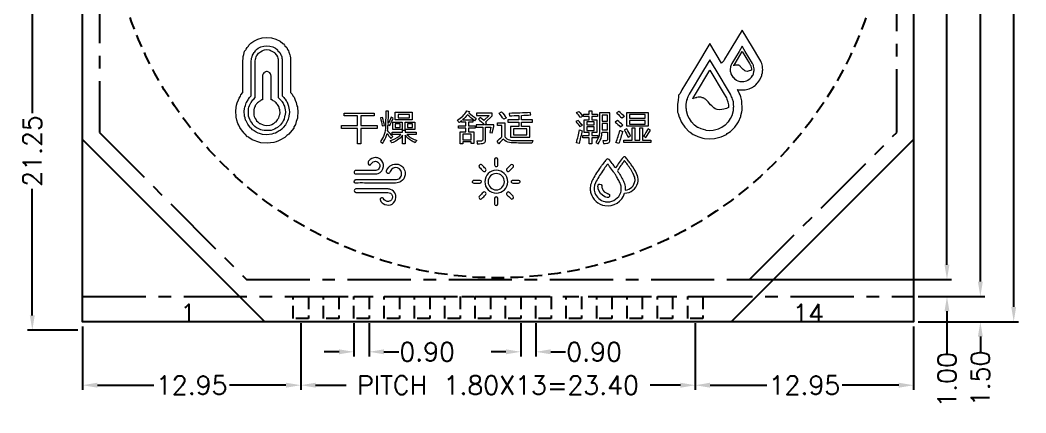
# Model space of a CAD drawing. Header units: millimetres. Extents: x -2138 to 1406, y 307 to 1926.
# Drawn here: x 990 to 1049.7, y 342.1 to 365.4 of the extents above; entities that cross this region are included whole.
import ezdxf
from ezdxf.enums import TextEntityAlignment as Align

# ---------------------------------------------------------------- set-up
doc = ezdxf.new("R2010")
doc.units = ezdxf.units.MM
doc.header["$LTSCALE"] = 3
doc.linetypes.add('CENTER', pattern=[2, 1.25, -0.25, 0.25, -0.25])
doc.linetypes.add('HIDDEN', pattern=[0.375, 0.25, -0.125])
for name, color, linetype in [('dim', 3, 'Continuous'), ('HID', 3, 'HIDDEN'), ('SY1', 116, 'Continuous')]:
    doc.layers.add(name, color=color, linetype=linetype)
doc.styles.add('romans', font='romans.shx')
doc.styles.get("Standard").update_dxf_attribs({"font": 'txt.shx'})
doc.dimstyles.new('LCDDIM', dxfattribs={"dimtxt": 1.1, "dimasz": 0.88, "dimexe": 0.275, "dimexo": 0.275, "dimgap": 0.22, "dimtad": 0, "dimzin": 0, "dimdsep": 46, "dimtxsty": 'Standard', "dimcen": 2.5, "dimadec": 0, "dimazin": 0, "dimtfac": 1, "dimtofl": 0, "dimtmove": 0, "dimatfit": 0, "dimfxl": 0, "dimarcsym": 0})

# ---------------------------------------------------------------- blocks, each defined once
blk = doc.blocks.new('*D66')
at = {"layer": 'Defpoints', "color": 0}
for p in [(993.694, 347.537), (1006.644, 347.737), (993.694, 343.777)]:
    blk.add_point(p, dxfattribs=at)
at = {"layer": 'dim', "color": 0, "lineweight": -2}
for p, q in [((993.694, 347.262), (993.694, 343.502)), ((1006.644, 347.462), (1006.644, 343.502)), ((994.574, 343.777), (997.932, 343.777)), ((1005.764, 343.777), (1002.405, 343.777))]:
    blk.add_line(p, q, dxfattribs=at)
at = {"layer": 'dim', "color": 0}
for points in [[(994.574, 343.924), (994.574, 343.63), (993.694, 343.777)], [(1005.764, 343.924), (1005.764, 343.63), (1006.644, 343.777)]]:
    blk.add_solid(points, dxfattribs=at)
at = {"layer": 'dim', "color": 0, "insert": (1000.169, 343.777), "char_height": 1.1, "attachment_point": 5}
blk.add_mtext('12.95', dxfattribs=at)
blk = doc.blocks.new('*D68')
at = {"layer": 'Defpoints', "color": 0}
for p in [(993.694, 368.287), (990.714, 347.037), (993.694, 347.037)]:
    blk.add_point(p, dxfattribs=at)
at = {"layer": 'dim', "color": 0, "lineweight": -2}
for p, q in [((993.419, 368.287), (990.439, 368.287)), ((990.714, 367.407), (990.714, 359.899)), ((990.714, 347.917), (990.714, 355.425)), ((993.419, 347.037), (990.439, 347.037))]:
    blk.add_line(p, q, dxfattribs=at)
at = {"layer": 'dim', "color": 0}
for points in [[(990.567, 367.407), (990.86, 367.407), (990.714, 368.287)], [(990.567, 347.917), (990.86, 347.917), (990.714, 347.037)]]:
    blk.add_solid(points, dxfattribs=at)
at = {"layer": 'dim', "color": 0, "insert": (990.714, 357.662), "char_height": 1.1, "attachment_point": 5, "rotation": 90}
blk.add_mtext('21.25', dxfattribs=at)
blk = doc.blocks.new('*D71')
at = {"layer": 'Defpoints', "color": 0}
for p in [(1041.494, 350.037), (1042.994, 349.037), (1044.974, 349.037)]:
    blk.add_point(p, dxfattribs=at)
at = {"layer": 'dim', "color": 0, "lineweight": -2}
for p, q in [((1044.974, 350.917), (1044.974, 351.797)), ((1041.769, 350.037), (1045.249, 350.037)), ((1043.269, 349.037), (1045.249, 349.037)), ((1044.974, 348.157), (1044.974, 345.596))]:
    blk.add_line(p, q, dxfattribs=at)
at = {"layer": 'dim', "color": 0}
for points in [[(1044.827, 350.917), (1045.12, 350.917), (1044.974, 350.037)], [(1044.827, 348.157), (1045.12, 348.157), (1044.974, 349.037)]]:
    blk.add_solid(points, dxfattribs=at)
at = {"layer": 'dim', "color": 0, "insert": (1044.974, 344.092), "char_height": 1.1, "attachment_point": 5, "rotation": 90}
blk.add_mtext('1.00', dxfattribs=at)
blk = doc.blocks.new('*D72')
at = {"layer": 'Defpoints', "color": 0}
for p in [(1031.059, 396.537), (1044.974, 396.537), (1031.721, 350.037)]:
    blk.add_point(p, dxfattribs=at)
at = {"layer": 'dim', "color": 0, "lineweight": -2}
for p, q in [((1031.334, 396.537), (1045.249, 396.537)), ((1044.974, 395.657), (1044.974, 379.649)), ((1044.974, 350.917), (1044.974, 366.925)), ((1031.996, 350.037), (1045.249, 350.037))]:
    blk.add_line(p, q, dxfattribs=at)
at = {"layer": 'dim', "color": 0}
for points in [[(1044.827, 395.657), (1045.12, 395.657), (1044.974, 396.537)], [(1044.827, 350.917), (1045.12, 350.917), (1044.974, 350.037)]]:
    blk.add_solid(points, dxfattribs=at)
at = {"layer": 'dim', "color": 0, "insert": (1044.974, 373.287), "char_height": 1.1, "attachment_point": 5, "rotation": 90}
blk.add_mtext('MIN V.A 46.50', dxfattribs=at)
blk = doc.blocks.new('*D73')
at = {"layer": 'Defpoints', "color": 0}
for p in [(1042.994, 397.537), (1046.954, 397.537), (1042.994, 349.037)]:
    blk.add_point(p, dxfattribs=at)
at = {"layer": 'dim', "color": 0, "lineweight": -2}
for p, q in [((1043.269, 397.537), (1047.229, 397.537)), ((1046.954, 396.657), (1046.954, 377.815)), ((1046.954, 349.917), (1046.954, 368.759)), ((1043.269, 349.037), (1047.229, 349.037))]:
    blk.add_line(p, q, dxfattribs=at)
at = {"layer": 'dim', "color": 0}
for points in [[(1046.807, 396.657), (1047.1, 396.657), (1046.954, 397.537)], [(1046.807, 349.917), (1047.1, 349.917), (1046.954, 349.037)]]:
    blk.add_solid(points, dxfattribs=at)
at = {"layer": 'dim', "color": 0, "insert": (1046.954, 373.287), "char_height": 1.1, "attachment_point": 5, "rotation": 90}
blk.add_mtext('48.50±0.20', dxfattribs=at)
blk = doc.blocks.new('*D74')
at = {"layer": 'Defpoints', "color": 0}
for p in [(1042.994, 397.537), (1048.934, 397.537), (1042.994, 347.537)]:
    blk.add_point(p, dxfattribs=at)
at = {"layer": 'dim', "color": 0, "lineweight": -2}
for p, q in [((1043.269, 397.537), (1049.209, 397.537)), ((1048.934, 396.657), (1048.934, 376.882)), ((1048.934, 348.417), (1048.934, 368.192)), ((1043.269, 347.537), (1049.209, 347.537))]:
    blk.add_line(p, q, dxfattribs=at)
at = {"layer": 'dim', "color": 0}
for points in [[(1048.787, 396.657), (1049.08, 396.657), (1048.934, 397.537)], [(1048.787, 348.417), (1049.08, 348.417), (1048.934, 347.537)]]:
    blk.add_solid(points, dxfattribs=at)
at = {"layer": 'dim', "color": 0, "insert": (1048.934, 372.537), "char_height": 1.1, "attachment_point": 5, "rotation": 90}
blk.add_mtext('50.00±0.20', dxfattribs=at)
blk = doc.blocks.new('*D75')
at = {"layer": 'Defpoints', "color": 0}
for p in [(1006.644, 347.737), (1030.044, 347.737), (1030.044, 343.777)]:
    blk.add_point(p, dxfattribs=at)
at = {"layer": 'dim', "color": 0, "lineweight": -2}
for p, q in [((1006.644, 347.462), (1006.644, 343.502)), ((1030.044, 347.462), (1030.044, 343.502)), ((1007.524, 343.777), (1009.324, 343.777)), ((1029.164, 343.777), (1027.364, 343.777))]:
    blk.add_line(p, q, dxfattribs=at)
at = {"layer": 'dim', "color": 0}
for points in [[(1007.524, 343.924), (1007.524, 343.63), (1006.644, 343.777)], [(1029.164, 343.924), (1029.164, 343.63), (1030.044, 343.777)]]:
    blk.add_solid(points, dxfattribs=at)
at = {"layer": 'dim', "color": 0, "insert": (1018.344, 343.777), "char_height": 1.1, "attachment_point": 5}
blk.add_mtext('PITCH 1.80X13=23.40', dxfattribs=at)
blk = doc.blocks.new('*D76')
at = {"layer": 'Defpoints', "color": 0}
for p in [(1009.794, 347.737), (1010.694, 347.737), (1010.694, 345.757)]:
    blk.add_point(p, dxfattribs=at)
at = {"layer": 'dim', "color": 0, "lineweight": -2}
for p, q in [((1009.794, 347.462), (1009.794, 345.482)), ((1010.694, 347.462), (1010.694, 345.482)), ((1008.914, 345.757), (1008.034, 345.757)), ((1011.574, 345.757), (1012.454, 345.757))]:
    blk.add_line(p, q, dxfattribs=at)
at = {"layer": 'dim', "color": 0}
for points in [[(1008.914, 345.904), (1008.914, 345.61), (1009.794, 345.757)], [(1011.574, 345.904), (1011.574, 345.61), (1010.694, 345.757)]]:
    blk.add_solid(points, dxfattribs=at)
at = {"layer": 'dim', "color": 0, "insert": (1014.14, 345.757), "char_height": 1.1, "attachment_point": 5}
blk.add_mtext('0.90', dxfattribs=at)
blk = doc.blocks.new('*D79')
at = {"layer": 'Defpoints', "color": 0}
for p in [(1019.694, 347.737), (1020.594, 347.737), (1020.594, 345.757)]:
    blk.add_point(p, dxfattribs=at)
at = {"layer": 'dim', "color": 0, "lineweight": -2}
for p, q in [((1019.694, 347.462), (1019.694, 345.482)), ((1020.594, 347.462), (1020.594, 345.482)), ((1018.814, 345.757), (1017.934, 345.757)), ((1021.474, 345.757), (1022.354, 345.757))]:
    blk.add_line(p, q, dxfattribs=at)
at = {"layer": 'dim', "color": 0}
for points in [[(1018.814, 345.904), (1018.814, 345.61), (1019.694, 345.757)], [(1021.474, 345.904), (1021.474, 345.61), (1020.594, 345.757)]]:
    blk.add_solid(points, dxfattribs=at)
at = {"layer": 'dim', "color": 0, "insert": (1024.04, 345.757), "char_height": 1.1, "attachment_point": 5}
blk.add_mtext('0.90', dxfattribs=at)
blk = doc.blocks.new('*D80')
at = {"layer": 'Defpoints', "color": 0}
for p in [(1030.044, 347.737), (1042.994, 347.537), (1042.994, 343.777)]:
    blk.add_point(p, dxfattribs=at)
at = {"layer": 'dim', "color": 0, "lineweight": -2}
for p, q in [((1030.044, 347.462), (1030.044, 343.502)), ((1042.994, 347.262), (1042.994, 343.502)), ((1030.924, 343.777), (1034.282, 343.777)), ((1042.114, 343.777), (1038.755, 343.777))]:
    blk.add_line(p, q, dxfattribs=at)
at = {"layer": 'dim', "color": 0}
for points in [[(1030.924, 343.924), (1030.924, 343.63), (1030.044, 343.777)], [(1042.114, 343.924), (1042.114, 343.63), (1042.994, 343.777)]]:
    blk.add_solid(points, dxfattribs=at)
at = {"layer": 'dim', "color": 0, "insert": (1036.519, 343.777), "char_height": 1.1, "attachment_point": 5}
blk.add_mtext('12.95', dxfattribs=at)
blk = doc.blocks.new('*D81')
at = {"layer": 'Defpoints', "color": 0}
for p in [(1046.954, 349.037), (1046.954, 347.537), (1046.954, 347.537)]:
    blk.add_point(p, dxfattribs=at)
at = {"layer": 'dim', "color": 0, "lineweight": -2}
for p, q in [((1046.954, 349.917), (1046.954, 350.797)), ((1046.954, 346.657), (1046.954, 345.777))]:
    blk.add_line(p, q, dxfattribs=at)
at = {"layer": 'dim', "color": 0}
for points in [[(1046.807, 349.917), (1047.1, 349.917), (1046.954, 349.037)], [(1046.807, 346.657), (1047.1, 346.657), (1046.954, 347.537)]]:
    blk.add_solid(points, dxfattribs=at)
at = {"layer": 'dim', "color": 0, "insert": (1046.954, 344.182), "char_height": 1.1, "attachment_point": 5, "rotation": 90}
blk.add_mtext('1.50', dxfattribs=at)

msp = doc.modelspace()

# ---------------------------------------------------------------- linework, layer by layer
msp.add_lwpolyline([(1042.994, 397.537), (1042.994, 347.537), (993.694, 347.537), (993.694, 397.537)], close=True)
at = {"linetype": 'CENTER'}
msp.add_lwpolyline([(1031.266, 396.537), (1005.421, 396.537), (994.694, 385.809), (994.694, 358.765), (1003.421, 350.037), (1033.266, 350.037), (1041.994, 358.765), (1041.994, 385.809)], close=True, dxfattribs=at)
at = {"lineweight": 0, "ltscale": 0.1}
for points in [[(1005.893, 359.556), (1005.861, 359.444), (1005.813, 359.364), (1005.733, 359.221), (1005.733, 359.205), (1005.605, 359.061), (1005.573, 359.013), (1005.509, 358.965), (1005.414, 358.885), (1005.398, 358.869), (1005.366, 358.853), (1005.238, 358.774), (1005.142, 358.726), (1005.03, 358.694), (1004.928, 358.66), (1004.631, 358.63), (1004.364, 358.649), (1004.2, 358.694), (1004.12, 358.726), (1003.993, 358.774), (1003.881, 358.853), (1003.849, 358.885), (1003.785, 358.917), (1003.689, 359.013), (1003.657, 359.045), (1003.593, 359.125), (1003.498, 359.253), (1003.482, 359.285), (1003.402, 359.444), (1003.37, 359.492), (1003.338, 359.62), (1003.306, 359.732), (1003.306, 359.795), (1003.29, 359.987), (1003.29, 360.003), (1003.306, 360.179), (1003.322, 360.258), (1003.354, 360.37), (1003.402, 360.514), (1003.418, 360.546), (1003.514, 360.69), (1003.53, 360.737), (1003.609, 360.833), (1003.705, 360.929), (1003.705, 362.985), (1003.721, 363.113), (1003.721, 363.161), (1003.753, 363.241), (1003.769, 363.337), (1003.785, 363.353), (1003.849, 363.464), (1003.865, 363.496), (1003.913, 363.544), (1003.961, 363.608), (1003.977, 363.64), (1003.993, 363.656), (1004.008, 363.672), (1004.12, 363.752), (1004.28, 363.832), (1004.44, 363.879), (1004.631, 363.895), (1004.807, 363.879), (1004.982, 363.832), (1005.142, 363.752), (1005.238, 363.672), (1005.254, 363.656), (1005.27, 363.64), (1005.286, 363.608), (1005.398, 363.496), (1005.414, 363.464), (1005.461, 363.369), (1005.477, 363.337), (1005.509, 363.241), (1005.525, 363.161), (1005.541, 363.113), (1005.541, 360.929), (1005.637, 360.833), (1005.685, 360.769), (1005.717, 360.737), (1005.765, 360.642), (1005.813, 360.594), (1005.845, 360.498), (1005.893, 360.386), (1005.908, 360.322), (1005.94, 360.179), (1005.956, 360.147), (1005.972, 359.955), (1005.94, 359.748), (1005.94, 359.7)], [(1005.653, 359.556), (1005.589, 359.444), (1005.557, 359.364), (1005.429, 359.221), (1005.429, 359.205), (1005.27, 359.061), (1005.174, 359.013), (1005.078, 358.965), (1004.887, 358.885), (1004.743, 358.869), (1004.472, 358.869), (1004.36, 358.901), (1004.264, 358.917), (1004.072, 359.013), (1004.024, 359.045), (1003.913, 359.125), (1003.785, 359.253), (1003.769, 359.285), (1003.657, 359.444), (1003.641, 359.492), (1003.577, 359.62), (1003.545, 359.732), (1003.53, 359.795), (1003.53, 360.003), (1003.545, 360.179), (1003.561, 360.258), (1003.609, 360.37), (1003.673, 360.514), (1003.689, 360.546), (1003.801, 360.69), (1003.849, 360.737), (1003.945, 360.833), (1003.945, 362.985), (1003.961, 363.113), (1003.977, 363.161), (1003.993, 363.241), (1004.04, 363.337), (1004.056, 363.353), (1004.136, 363.464), (1004.184, 363.496), (1004.248, 363.544), (1004.36, 363.608), (1004.424, 363.64), (1004.487, 363.656), (1004.631, 363.672), (1004.759, 363.656), (1004.823, 363.64), (1004.887, 363.608), (1004.998, 363.544), (1005.078, 363.496), (1005.11, 363.464), (1005.19, 363.369), (1005.206, 363.337), (1005.254, 363.241), (1005.286, 363.161), (1005.302, 363.113), (1005.302, 360.833), (1005.366, 360.769), (1005.398, 360.737), (1005.493, 360.642), (1005.525, 360.594), (1005.589, 360.498), (1005.637, 360.386), (1005.669, 360.322), (1005.701, 360.179), (1005.717, 360.147), (1005.733, 359.955), (1005.701, 359.748), (1005.685, 359.7)], [(1032.827, 363.872), (1032.642, 363.567), (1032.217, 362.856), (1032.176, 362.779), (1032.164, 362.743), (1032.158, 362.725), (1032.152, 362.719), (1032.152, 362.701), (1032.14, 362.671), (1032.134, 362.641), (1032.128, 362.623), (1032.116, 362.534), (1032.116, 362.45), (1032.122, 362.42), (1032.122, 362.378), (1032.128, 362.366), (1032.152, 362.259), (1032.158, 362.247), (1032.205, 362.145), (1032.211, 362.133), (1032.277, 362.038), (1032.283, 362.032), (1032.361, 361.948), (1032.373, 361.942), (1032.462, 361.876), (1032.474, 361.87), (1032.559, 361.831), (1032.695, 361.793), (1032.713, 361.787), (1032.821, 361.781), (1032.926, 361.786), (1033.081, 361.826), (1033.179, 361.87), (1033.185, 361.876), (1033.281, 361.942), (1033.287, 361.948), (1033.371, 362.032), (1033.377, 362.038), (1033.442, 362.133), (1033.448, 362.145), (1033.496, 362.247), (1033.496, 362.259), (1033.526, 362.366), (1033.526, 362.39), (1033.532, 362.408), (1033.532, 362.456), (1033.538, 362.492), (1033.532, 362.539), (1033.526, 362.617), (1033.526, 362.623), (1033.502, 362.701), (1033.49, 362.743), (1033.472, 362.779), (1033.436, 362.856), (1033.012, 363.567)], [(1033.365, 362.623), (1033.365, 362.617), (1033.377, 362.539), (1033.377, 362.456), (1033.323, 362.432), (1033.239, 362.408), (1033.121, 362.384), (1033.042, 362.402), (1032.988, 362.42), (1032.946, 362.45), (1032.887, 362.504), (1032.851, 362.534), (1032.773, 362.623), (1032.755, 362.641), (1032.731, 362.671), (1032.701, 362.701), (1032.672, 362.719), (1032.666, 362.725), (1032.63, 362.743), (1032.6, 362.749), (1032.588, 362.755), (1032.564, 362.761), (1032.48, 362.761), (1032.432, 362.755), (1032.421, 362.749), (1032.403, 362.743), (1032.337, 362.725), (1032.325, 362.719), (1032.325, 362.725), (1032.337, 362.743), (1032.349, 362.779), (1032.403, 362.856), (1032.827, 363.567), (1033.251, 362.856), (1033.299, 362.779), (1033.317, 362.743), (1033.335, 362.701)], [(1030.906, 363.07), (1030.536, 362.46), (1029.687, 361.038), (1029.604, 360.882), (1029.58, 360.811), (1029.568, 360.775), (1029.556, 360.763), (1029.556, 360.727), (1029.532, 360.667), (1029.52, 360.608), (1029.508, 360.572), (1029.484, 360.392), (1029.484, 360.225), (1029.496, 360.165), (1029.496, 360.082), (1029.508, 360.058), (1029.556, 359.843), (1029.568, 359.819), (1029.664, 359.616), (1029.675, 359.592), (1029.807, 359.401), (1029.819, 359.389), (1029.974, 359.221), (1029.998, 359.209), (1030.177, 359.078), (1030.201, 359.066), (1030.37, 358.987), (1030.644, 358.911), (1030.679, 358.899), (1030.894, 358.887), (1031.105, 358.897), (1031.414, 358.978), (1031.612, 359.066), (1031.624, 359.078), (1031.815, 359.209), (1031.827, 359.221), (1031.994, 359.389), (1032.006, 359.401), (1032.137, 359.592), (1032.149, 359.616), (1032.245, 359.819), (1032.245, 359.843), (1032.305, 360.058), (1032.305, 360.106), (1032.317, 360.141), (1032.317, 360.237), (1032.329, 360.309), (1032.317, 360.404), (1032.305, 360.56), (1032.305, 360.572), (1032.257, 360.727), (1032.233, 360.811), (1032.197, 360.882), (1032.125, 361.038), (1031.277, 362.46)], [(1004.998, 360.642), (1004.982, 360.658), (1004.935, 360.69), (1004.887, 360.706), (1004.887, 362.112), (1004.871, 362.16), (1004.855, 362.208), (1004.839, 362.24), (1004.807, 362.288), (1004.775, 362.32), (1004.743, 362.336), (1004.647, 362.368), (1004.599, 362.368), (1004.551, 362.352), (1004.519, 362.336), (1004.472, 362.32), (1004.44, 362.288), (1004.408, 362.24), (1004.392, 362.208), (1004.376, 362.16), (1004.376, 360.706), (1004.328, 360.69), (1004.28, 360.658), (1004.248, 360.642), (1004.168, 360.594), (1004.136, 360.562), (1004.072, 360.514), (1004.024, 360.466), (1003.993, 360.418), (1003.945, 360.354), (1003.929, 360.306), (1003.897, 360.258), (1003.897, 360.227), (1003.881, 360.211), (1003.849, 360.099), (1003.849, 359.827), (1003.865, 359.779), (1003.881, 359.716), (1003.913, 359.636), (1003.945, 359.588), (1003.993, 359.508), (1004.024, 359.46), (1004.088, 359.396), (1004.12, 359.364), (1004.2, 359.301), (1004.232, 359.285), (1004.411, 359.208), (1004.487, 359.189), (1004.631, 359.173), (1004.807, 359.198), (1004.887, 359.221), (1004.919, 359.237), (1005.014, 359.285), (1005.046, 359.301), (1005.126, 359.364), (1005.174, 359.396), (1005.222, 359.46), (1005.27, 359.508), (1005.302, 359.588), (1005.334, 359.636), (1005.366, 359.716), (1005.382, 359.779), (1005.398, 359.827), (1005.414, 359.923), (1005.414, 359.955), (1005.398, 360.067), (1005.398, 360.099), (1005.366, 360.211), (1005.366, 360.227), (1005.35, 360.258), (1005.334, 360.306), (1005.302, 360.354), (1005.27, 360.418), (1005.222, 360.466), (1005.19, 360.514), (1005.126, 360.562), (1005.094, 360.594)], [(1031.982, 360.572), (1031.982, 360.56), (1032.006, 360.404), (1032.006, 360.237), (1031.898, 360.189), (1031.731, 360.141), (1031.495, 360.094), (1031.337, 360.13), (1031.229, 360.165), (1031.145, 360.225), (1031.026, 360.333), (1030.954, 360.392), (1030.799, 360.572), (1030.763, 360.608), (1030.715, 360.667), (1030.655, 360.727), (1030.596, 360.763), (1030.584, 360.775), (1030.512, 360.811), (1030.452, 360.823), (1030.428, 360.835), (1030.381, 360.847), (1030.213, 360.847), (1030.118, 360.835), (1030.094, 360.823), (1030.058, 360.811), (1029.926, 360.775), (1029.903, 360.763), (1029.903, 360.775), (1029.926, 360.811), (1029.95, 360.882), (1030.058, 361.038), (1030.906, 362.46), (1031.755, 361.038), (1031.851, 360.882), (1031.886, 360.811), (1031.922, 360.727)], [(1024.252, 359.709), (1023.907, 359.709), (1023.907, 359.52), (1024.2, 359.52), (1024.2, 358.765), (1023.907, 358.765), (1023.907, 358.577), (1024.272, 358.577), (1024.272, 358.446), (1023.907, 358.446), (1023.907, 358.092), (1023.752, 358.092), (1023.752, 358.446), (1023.378, 358.446), (1023.378, 358.577), (1023.752, 358.577), (1023.752, 358.765), (1023.459, 358.765), (1023.459, 359.52), (1023.752, 359.52), (1023.752, 359.709), (1023.42, 359.709), (1023.42, 359.837), (1023.752, 359.837), (1023.752, 360.045), (1023.907, 360.045), (1023.907, 359.837), (1024.252, 359.837)], [(1024.516, 359.792), (1024.516, 359.431), (1024.832, 359.431), (1024.832, 359.792)], [(1027.244, 359.949), (1027.244, 359.13), (1025.974, 359.13), (1025.974, 359.949)], [(1026.144, 359.819), (1026.144, 359.601), (1027.074, 359.601), (1027.074, 359.819)], [(1024.055, 359.209), (1024.055, 359.398), (1023.604, 359.398), (1023.604, 359.209)], [(1024.516, 358.927), (1024.832, 358.927), (1024.832, 359.292), (1024.516, 359.292)], [(1027.074, 359.261), (1027.074, 359.477), (1026.144, 359.477), (1026.144, 359.261)], [(1016.751, 358.334), (1016.751, 358.66), (1016.245, 358.66), (1016.245, 358.334)], [(1020.06, 358.62), (1020.06, 358.977), (1019.253, 358.977), (1019.253, 358.62)], [(1024.055, 358.888), (1024.055, 359.091), (1023.604, 359.091), (1023.604, 358.888)], [(1026.299, 358.309), (1026.299, 359.037), (1026.463, 359.037), (1026.463, 358.309), (1026.749, 358.309), (1026.749, 359.037), (1026.912, 359.037), (1026.912, 358.309), (1027.399, 358.309), (1027.399, 358.168), (1025.806, 358.168), (1025.806, 358.309)]]:
    msp.add_lwpolyline(points, close=True, dxfattribs=at)
at = {"lineweight": 0}
for points in [[(1011.002, 359.738), (1010.205, 359.738), (1010.205, 359.165), (1011.164, 359.165), (1011.164, 359), (1010.205, 359), (1010.205, 358.087), (1010.01, 358.087), (1010.01, 359), (1009.054, 359), (1009.054, 359.165), (1010.01, 359.165), (1010.01, 359.738), (1009.215, 359.738), (1009.215, 359.901), (1011.002, 359.901)], [(1013.254, 359.96), (1013.254, 359.516), (1012.248, 359.516), (1012.248, 359.96)], [(1012.409, 359.835), (1012.409, 359.634), (1013.092, 359.634), (1013.092, 359.835)], [(1012.664, 358.942), (1012.104, 358.942), (1012.104, 359.379), (1012.664, 359.379)], [(1012.243, 359.056), (1012.528, 359.056), (1012.528, 359.265), (1012.243, 359.265)], [(1013.401, 358.942), (1012.834, 358.942), (1012.834, 359.379), (1013.401, 359.379)], [(1012.971, 359.056), (1013.262, 359.056), (1013.262, 359.265), (1012.971, 359.265)]]:
    msp.add_lwpolyline(points, close=True, dxfattribs=at)
for points in [[(1011.681, 360.03, -0.007421), (1011.672, 359.286, -0.015255), (1011.668, 359.116, -0.063825), (1011.586, 358.638, -0.102749), (1011.361, 358.222, -0.010782), (1011.484, 358.11, 0.019008), (1011.57, 358.241, 0.08501), (1011.757, 358.699, -0.006721), (1011.988, 358.4), (1012.106, 358.514, 0.019314), (1011.788, 358.869, 0.02119), (1011.82, 359.234), (1011.916, 359.178, 0.017233), (1012.131, 359.593), (1012.006, 359.669, -0.039293), (1011.822, 359.284), (1011.822, 359.288), (1011.823, 359.29), (1011.824, 359.291), (1011.824, 359.293), (1011.824, 359.294, 0.00851), (1011.84, 360.03)], [(1011.37, 359.622, -0.007368), (1011.472, 359.151), (1011.607, 359.176, 0.012814), (1011.493, 359.646)], [(1013.201, 358.269, -0.102445), (1012.832, 358.597), (1012.832, 358.09), (1012.675, 358.09), (1012.675, 358.593, -0.093477), (1012.352, 358.297, -0.048118), (1012.044, 358.141, 0.028636), (1011.95, 358.274, 0.019204), (1012.091, 358.325, 0.104402), (1012.577, 358.643), (1012.053, 358.643), (1012.053, 358.772), (1012.675, 358.772), (1012.675, 358.906), (1012.832, 358.906), (1012.832, 358.772), (1013.477, 358.772), (1013.477, 358.643), (1012.931, 358.643, 0.105094), (1013.368, 358.348, 0.024468), (1013.52, 358.293, 0.017864), (1013.43, 358.154, -0.035682)], [(1009.93, 356.511, 0.097851), (1009.863, 356.5, 0.295929), (1009.806, 356.422, 0.032666), (1009.805, 356.4, 0.047885), (1009.808, 356.373, 0.321616), (1009.874, 356.306, 0.05935), (1009.928, 356.301, -0.001466), (1010.493, 356.301), (1010.493, 356.304), (1010.636, 356.303), (1010.78, 356.303, 0.007466), (1011.067, 356.305, 0.078617), (1011.224, 356.333, 0.296172), (1011.544, 356.735, 0.054354), (1011.542, 356.853, 0.266365), (1011.257, 357.233, 0.048804), (1011.156, 357.266, 0.048115), (1011.08, 357.275, 0.235239), (1010.683, 357.085, 0.0588), (1010.642, 357.013, 0.055455), (1010.63, 356.975, 0.325986), (1010.688, 356.845, 0.340989), (1010.77, 356.847), (1010.777, 356.853), (1010.785, 356.859), (1010.792, 356.866, 0.019122), (1010.819, 356.896, -0.016593), (1010.868, 356.957, -0.075441), (1010.937, 357.015, -0.308238), (1011.22, 357.004, -0.40081), (1011.293, 356.641, -0.2406), (1011.086, 356.515, -0.03084), (1011.025, 356.511, 0.001049)], [(1011.109, 355.967, 0.001387), (1012.239, 355.968, 0.078685), (1012.395, 355.992, 0.213236), (1012.594, 356.167, 0.050229), (1012.62, 356.244, 0.393178), (1012.369, 356.664, 0.396851), (1011.946, 356.454, -0.07318), (1011.897, 356.361, -0.304381), (1011.822, 356.33, -0.054575), (1011.799, 356.338, -0.264324), (1011.734, 356.432, -0.134097), (1011.749, 356.543, -0.373433), (1012.411, 356.874, -0.313316), (1012.83, 356.406, -0.06383), (1012.831, 356.241, -0.225377), (1012.586, 355.859, -0.142749), (1012.265, 355.765, -0.001563), (1011.006, 355.765), (1010.797, 355.764), (1010.587, 355.764, -0.005521), (1010.42, 355.765, 0.028212), (1009.919, 355.754, -0.066752), (1009.889, 355.756, -0.351814), (1009.808, 355.843, -0.304061), (1009.861, 355.946, -0.063404), (1009.901, 355.964, -0.089662), (1009.939, 355.968, 0.004147), (1009.979, 355.967)], [(1011.774, 355.415, 0.002069), (1010.888, 355.416), (1010.497, 355.416, -0.004015), (1009.941, 355.416, 0.124534), (1009.869, 355.401, 0.284488), (1009.815, 355.313, 0.336426), (1009.879, 355.219, 0.085336), (1009.938, 355.206, 0.012155), (1009.999, 355.206), (1011.668, 355.206), (1011.72, 355.206), (1011.746, 355.205, -0.052076), (1011.875, 355.189, -0.340494), (1012.073, 354.936, -0.343718), (1011.878, 354.679, -0.04199), (1011.819, 354.669, -0.216967), (1011.64, 354.732, -0.057685), (1011.558, 354.827, 0.053781), (1011.529, 354.862, 0.316573), (1011.43, 354.884, 0.031223), (1011.412, 354.876, 0.054736), (1011.386, 354.859, 0.290617), (1011.354, 354.767, 0.04038), (1011.361, 354.74), (1011.366, 354.729, 0.148615), (1011.522, 354.546, 0.215407), (1011.971, 354.477, 0.065722), (1012.059, 354.516, 0.238564), (1012.288, 354.902, 0.050505), (1012.285, 354.982, 0.044595), (1012.259, 355.089, 0.242068), (1011.968, 355.384, 0.079402)]]:
    msp.add_lwpolyline(points, format="xyb", close=True, dxfattribs=at)
at = {"lineweight": 0, "ltscale": 0.1}
for points in [[(1017.049, 359.582), (1016.946, 359.458, 0.013916), (1016.525, 359.814, -0.052276), (1016.229, 359.506), (1016.839, 359.506), (1016.839, 359.375), (1016.586, 359.375), (1016.586, 359.147), (1016.982, 359.147), (1016.982, 359.014), (1016.586, 359.014), (1016.586, 358.79), (1016.908, 358.79), (1016.908, 358.098), (1016.751, 358.098), (1016.751, 358.203), (1016.245, 358.203), (1016.245, 358.096), (1016.091, 358.096), (1016.091, 358.79), (1016.424, 358.79), (1016.424, 359.014), (1016.003, 359.014), (1016.003, 359.147), (1016.424, 359.147), (1016.424, 359.375), (1016.178, 359.375), (1016.178, 359.462, -0.010521), (1016.034, 359.356, 0.05416), (1016.019, 359.346, 0.030157), (1015.943, 359.491, 0.121498), (1016.492, 360.036), (1016.657, 360.007, -0.016746), (1016.604, 359.926, -0.008091)], [(1017.114, 358.096), (1017.242, 358.096), (1017.24, 358.096), (1017.239, 358.096), (1017.238, 358.096), (1017.238, 358.096), (1017.237, 358.096), (1017.237, 358.096), (1017.343, 358.098, 0.095531), (1017.485, 358.121, 0.264723), (1017.597, 358.252, 0.064875), (1017.602, 358.33), (1017.602, 359.076), (1017.923, 359.076), (1017.851, 358.757), (1018.003, 358.738), (1018.087, 359.11), (1018.087, 359.219), (1017.555, 359.219), (1017.656, 359.308), (1017.598, 359.366), (1017.994, 359.746), (1017.994, 359.914), (1017.069, 359.914), (1017.069, 359.773), (1017.815, 359.773), (1017.491, 359.468), (1017.287, 359.653), (1017.175, 359.559, -0.01575), (1017.527, 359.219), (1017.042, 359.219), (1017.042, 359.076), (1017.439, 359.076), (1017.439, 358.369, -0.056198), (1017.437, 358.332, -0.311077), (1017.365, 358.254, -0.078276), (1017.291, 358.247), (1017.179, 358.247, 0.005161), (1017.085, 358.251, -0.003458)], [(1018.837, 359.624), (1018.68, 359.541, 0.010323), (1018.409, 359.91), (1018.555, 359.987, -0.012432)], [(1019.567, 359.769), (1019.567, 359.512), (1018.915, 359.512), (1018.915, 359.375), (1019.567, 359.375), (1019.567, 359.113), (1019.081, 359.113), (1019.081, 358.481), (1020.232, 358.481), (1020.232, 359.113), (1019.742, 359.113), (1019.742, 359.375), (1020.396, 359.375), (1020.396, 359.512), (1019.742, 359.512), (1019.742, 359.775, 0.005341), (1020.284, 359.8), (1020.255, 359.941, -0.0107), (1019, 359.895), (1019.029, 359.754, 0.002688)], [(1023.369, 359.723), (1023.228, 359.651, 0.016532), (1022.999, 359.943), (1023.134, 360.009, 0.050338), (1023.15, 359.993, -0.011975)], [(1024.366, 359.01, -0.017609), (1024.36, 358.766, -0.052248), (1024.323, 358.517, -0.025047), (1024.304, 358.457, -0.074673), (1024.137, 358.171), (1024.276, 358.087, 0.127336), (1024.486, 358.535, 0.045148), (1024.511, 358.788), (1024.832, 358.788), (1024.832, 358.374, -0.096621), (1024.827, 358.315, -0.303448), (1024.761, 358.261, -0.039979), (1024.734, 358.259), (1024.727, 358.259), (1024.72, 358.259, -0.020412), (1024.568, 358.264, -0.050288), (1024.596, 358.117, 0.015456), (1024.791, 358.12, 0.048291), (1024.848, 358.127, 0.313179), (1024.975, 358.252, 0.064523), (1024.982, 358.332), (1024.982, 359.935), (1024.366, 359.935)], [(1025.782, 359.769, 0.009646), (1025.515, 359.999), (1025.374, 359.916), (1025.412, 359.881, -0.013654), (1025.683, 359.62), (1025.835, 359.721, 0.007391)], [(1020.102, 358.133, -0.004346), (1019.229, 358.141, -0.050837), (1019.032, 358.157, -0.178784), (1018.66, 358.369, 0.022382), (1018.382, 358.087), (1018.29, 358.249, -0.012064), (1018.575, 358.502), (1018.575, 359.167), (1018.308, 359.167), (1018.308, 359.323), (1018.749, 359.323), (1018.749, 358.506, 0.172923), (1019.029, 358.316, 0.072391), (1019.271, 358.286, 0.006001), (1020.416, 358.288, 0.030808), (1020.355, 358.131, -0.002101)], [(1023.344, 359.189, 0.002258), (1023.17, 359.393, 0.00775), (1023.093, 359.481), (1022.961, 359.412, -0.020884), (1023.203, 359.112)], [(1025.596, 359.095), (1025.744, 359.199, 0.012624), (1025.428, 359.468), (1025.291, 359.379, -0.015866)], [(1022.993, 358.15, 0.014675), (1023.181, 358.915), (1023.34, 358.865, 0.012496), (1023.156, 358.104)], [(1025.739, 358.828, 0.003936), (1025.517, 358.106), (1025.34, 358.16, 0.020233), (1025.571, 358.888, 0.040248)], [(1026.205, 358.548, 0.018139), (1025.981, 358.969), (1025.842, 358.913, 0.028527), (1025.857, 358.883, -0.020215), (1026.055, 358.486)], [(1027.386, 358.906), (1027.24, 358.969, -0.025416), (1026.978, 358.544), (1027.119, 358.473, 0.018093)], [(1017.461, 356.475, 0.419274), (1017.603, 356.475, 0.420432), (1017.6, 356.617, 0.002103), (1017.383, 356.835, 0.207813), (1017.312, 356.865, 0.304605), (1017.22, 356.806, 0.314667), (1017.242, 356.693, 0.0039)], [(1018.137, 356.836, 0.421158), (1018.235, 356.737, 0.429267), (1018.335, 356.837, 0.003609), (1018.335, 356.992), (1018.335, 357.148, 0.079326), (1018.329, 357.184, 0.326987), (1018.236, 357.25, 0.354034), (1018.141, 357.174, 0.057369), (1018.137, 357.148, 0.00353)], [(1018.869, 356.614, 0.213616), (1018.841, 356.546, 0.30068), (1018.898, 356.455, 0.061154), (1018.926, 356.446, 0.253105), (1019.003, 356.468, 0.011694), (1019.237, 356.701, 0.414557), (1019.229, 356.839, 0.407246), (1019.092, 356.837, 0.00266)], [(1025.927, 357.278, 0.058141), (1025.904, 357.3, 0.432542), (1025.769, 357.285, 0.027228), (1025.315, 356.656, 0.007836), (1025.164, 356.863, 0.010053), (1024.951, 357.134, 0.059453), (1024.923, 357.163, 0.443371), (1024.752, 357.144, 0.004384), (1024.592, 356.941), (1024.54, 356.872, 0.005966), (1024.412, 356.7, 0.036233), (1023.979, 356.009, 0.020232), (1023.891, 355.822, 0.086233), (1023.809, 355.492, 0.033938), (1023.809, 355.4, 0.060538), (1023.846, 355.165, 0.28832), (1024.676, 354.425, 0.381081), (1025.851, 355.164, 0.338503), (1026.63, 355.773, 0.155818), (1026.607, 356.209, 0.027883), (1026.558, 356.326, 0.042366), (1026.25, 356.846, 0.007583), (1026.09, 357.069, 0.000511)], [(1024.53, 356.459, 0.035455), (1024.123, 355.776, 0.206577), (1024.084, 355.184, 0.259672), (1024.686, 354.66, 0.016485), (1024.749, 354.648, 0.061698), (1024.847, 354.641, 0.314375), (1025.619, 355.197, 0.044426), (1025.655, 355.37), (1025.655, 355.377, 0.087762), (1025.625, 355.632, 0.040355), (1025.534, 355.855, 0.027241), (1025.4, 356.097), (1025.4, 356.1, 0.028317), (1025.302, 356.261, 0.016586), (1025.187, 356.431, 0.008659), (1024.955, 356.751, -0.018411), (1024.919, 356.81, 0.07305), (1024.887, 356.854, 0.207716), (1024.847, 356.872, 0.147424), (1024.822, 356.861, 0.061384), (1024.798, 356.836), (1024.792, 356.827), (1024.785, 356.817), (1024.779, 356.808), (1024.767, 356.788, -0.025898), (1024.742, 356.751, 0.011152)], [(1026.021, 356.856, 0.005718), (1025.927, 356.98, -0.015452), (1025.898, 357.026, 0.066133), (1025.873, 357.061, 0.207442), (1025.841, 357.075, 0.16791), (1025.816, 357.058), (1025.811, 357.053), (1025.806, 357.046), (1025.801, 357.039), (1025.795, 357.032), (1025.79, 357.024), (1025.78, 357.009, -0.02322), (1025.76, 356.98, 0.006145), (1025.629, 356.799, 0.024503), (1025.429, 356.486, -0.039689), (1025.766, 355.91, -0.033731), (1025.838, 355.73, -0.053103), (1025.877, 355.554, -0.071346), (1025.887, 355.348, 0.360726), (1026.47, 355.907, 0.122586), (1026.426, 356.172), (1026.416, 356.195), (1026.407, 356.217, 0.009705), (1026.375, 356.283, 0.047907)], [(1018.236, 356.522, 0.410185), (1017.557, 355.843, 0.415365), (1018.237, 355.161, 0.414044), (1018.916, 355.841, 0.411539)], [(1018.236, 355.359, 0.412501), (1018.719, 355.836, 0.416947), (1018.237, 356.324, 0.414664), (1017.753, 355.84, 0.414819)], [(1017.238, 355.741, -0.006764), (1016.929, 355.741, -0.436022), (1016.828, 355.844, -0.329907), (1016.896, 355.935, -0.076802), (1016.932, 355.941), (1017.009, 355.941), (1017.085, 355.941), (1017.16, 355.941), (1017.235, 355.941, -0.054414), (1017.262, 355.938, -0.356222), (1017.341, 355.842, -0.343043), (1017.27, 355.745, -0.071048)], [(1019.544, 355.741, -0.008346), (1019.233, 355.741, -0.422679), (1019.132, 355.842, -0.327467), (1019.2, 355.935, -0.079517), (1019.237, 355.941), (1019.312, 355.941), (1019.387, 355.941), (1019.463, 355.941), (1019.54, 355.941, -0.052299), (1019.566, 355.938, -0.359871), (1019.644, 355.845, -0.439552)], [(1024.963, 355.011, -0.041599), (1024.959, 354.985, -0.100094), (1024.944, 354.951, -0.283011), (1024.814, 354.903, -0.067634), (1024.669, 354.95, -0.217758), (1024.284, 355.429, -0.055427), (1024.269, 355.554, -0.120119), (1024.286, 355.642, -0.305437), (1024.386, 355.703, -0.332458), (1024.492, 355.624, -0.079727), (1024.503, 355.558, 0.050966), (1024.509, 355.503, 0.045298), (1024.541, 355.401, 0.213359), (1024.795, 355.155, 0.030477), (1024.865, 355.133, -0.064763), (1024.903, 355.119, -0.302722)], [(1017.463, 355.208, 0.003743), (1017.242, 354.988, 0.426504), (1017.241, 354.845, 0.361079), (1017.362, 354.83, 0.055914), (1017.383, 354.847, 0.003904), (1017.599, 355.062), (1017.606, 355.07), (1017.613, 355.078, 0.172776), (1017.631, 355.136, 0.314263), (1017.572, 355.228, 0.334929)], [(1019.006, 355.211, 0.3351), (1018.898, 355.226, 0.305462), (1018.841, 355.137, 0.21515), (1018.865, 355.072, 0.010078), (1019.096, 354.841, 0.346151), (1019.21, 354.829, 0.066501), (1019.233, 354.847, 0.408759), (1019.235, 354.982, 0.007647)], [(1018.335, 354.534, 0.00339), (1018.335, 354.843, 0.067722), (1018.331, 354.874, 0.349251), (1018.237, 354.944, 0.371614), (1018.14, 354.869, 0.052884), (1018.137, 354.841, 0.003294), (1018.137, 354.689), (1018.137, 354.689, 0.005459), (1018.137, 354.533, 0.081502), (1018.144, 354.497, 0.328847), (1018.237, 354.432, 0.358395), (1018.332, 354.508, 0.055687)]]:
    msp.add_lwpolyline(points, format="xyb", close=True, dxfattribs=at)
for points in [[(993.694, 358.351), (1004.507, 347.537)], [(1032.18, 347.537), (1042.994, 358.351)]]:
    msp.add_lwpolyline(points)
at = {"linetype": 'CENTER'}
msp.add_lwpolyline([(993.694, 349.037), (1042.994, 349.037)], dxfattribs=at)
at = {"linetype": 'HIDDEN'}
for points in [[(1006.194, 347.737), (1006.194, 349.037), (1007.094, 349.037), (1007.094, 347.737)], [(1007.994, 347.737), (1007.994, 349.037), (1008.894, 349.037), (1008.894, 347.737)], [(1009.794, 347.737), (1009.794, 349.037), (1010.694, 349.037), (1010.694, 347.737)], [(1011.594, 347.737), (1011.594, 349.037), (1012.494, 349.037), (1012.494, 347.737)], [(1013.394, 347.737), (1013.394, 349.037), (1014.294, 349.037), (1014.294, 347.737)], [(1015.194, 347.737), (1015.194, 349.037), (1016.094, 349.037), (1016.094, 347.737)], [(1016.994, 347.737), (1016.994, 349.037), (1017.894, 349.037), (1017.894, 347.737)], [(1018.794, 347.737), (1018.794, 349.037), (1019.694, 349.037), (1019.694, 347.737)], [(1020.594, 347.737), (1020.594, 349.037), (1021.494, 349.037), (1021.494, 347.737)], [(1022.394, 347.737), (1022.394, 349.037), (1023.294, 349.037), (1023.294, 347.737)], [(1024.194, 347.737), (1024.194, 349.037), (1025.094, 349.037), (1025.094, 347.737)], [(1025.994, 347.737), (1025.994, 349.037), (1026.894, 349.037), (1026.894, 347.737)], [(1027.794, 347.737), (1027.794, 349.037), (1028.694, 349.037), (1028.694, 347.737)], [(1029.594, 347.737), (1029.594, 349.037), (1030.494, 349.037), (1030.494, 347.737)]]:
    msp.add_lwpolyline(points, close=True, dxfattribs=at)
at = {"layer": 'HID'}
msp.add_circle((1018.344, 373.287), 23.15, dxfattribs=at)
at = {"layer": 'SY1', "color": 140, "lineweight": 0, "ltscale": 0.1}
msp.add_lwpolyline([(1030.108, 362.718), (1029.252, 361.285), (1029.143, 361.081), (1029.131, 361.045), (1029.056, 360.97), (1029.056, 360.824), (1029.051, 360.81), (1029.036, 360.736), (1029.019, 360.685), (1028.984, 360.426), (1028.984, 360.176), (1028.996, 360.116), (1028.996, 359.964), (1029.033, 359.889), (1029.081, 359.674), (1029.118, 359.601), (1029.214, 359.397), (1029.244, 359.337), (1029.421, 359.079), (1029.459, 359.042), (1029.669, 358.815), (1029.737, 358.781), (1029.916, 358.649), (1029.983, 358.616), (1030.195, 358.516), (1030.498, 358.432), (1030.585, 358.403), (1030.893, 358.386), (1031.181, 358.4), (1031.58, 358.505), (1031.899, 358.647), (1031.944, 358.692), (1032.136, 358.823), (1032.18, 358.868), (1032.347, 359.035), (1032.392, 359.079), (1032.569, 359.337), (1032.599, 359.398), (1032.745, 359.707), (1032.745, 359.775), (1032.805, 359.99), (1032.805, 360.025), (1032.817, 360.06), (1032.817, 360.196), (1032.834, 360.298), (1032.814, 360.455), (1032.805, 360.579), (1032.805, 360.647), (1032.736, 360.869), (1032.701, 360.993), (1032.648, 361.099), (1032.568, 361.271), (1032.541, 361.317), (1032.619, 361.291), (1032.819, 361.28), (1033.002, 361.289), (1033.247, 361.353), (1033.467, 361.451), (1033.506, 361.49), (1033.602, 361.556), (1033.641, 361.595), (1033.724, 361.678), (1033.762, 361.716), (1033.874, 361.879), (1033.898, 361.927), (1033.996, 362.135), (1033.996, 362.19), (1034.026, 362.298), (1034.026, 362.309), (1034.032, 362.327), (1034.032, 362.414), (1034.043, 362.481), (1034.03, 362.59), (1034.026, 362.636), (1034.026, 362.698), (1033.982, 362.843), (1033.958, 362.925), (1033.923, 362.995), (1033.879, 363.09), (1033.44, 363.825), (1032.827, 364.835), (1032.213, 363.825), (1031.782, 363.103), (1031.728, 363.002), (1031.607, 362.88), (1030.906, 364.032)], close=True, dxfattribs=at)
at = {"layer": 'SY1', "color": 1, "lineweight": 0, "ltscale": 0.1}
msp.add_lwpolyline([(1006.37, 359.408), (1006.323, 359.243), (1006.246, 359.114), (1006.233, 359.091), (1006.233, 359.015), (1006.002, 358.755), (1005.942, 358.665), (1005.82, 358.573), (1005.751, 358.516), (1005.694, 358.459), (1005.611, 358.417), (1005.483, 358.337), (1005.324, 358.258), (1005.178, 358.216), (1005.033, 358.168), (1004.638, 358.128), (1004.28, 358.154), (1004.041, 358.219), (1003.94, 358.259), (1003.755, 358.329), (1003.556, 358.471), (1003.553, 358.474), (1003.489, 358.506), (1003.336, 358.66), (1003.284, 358.711), (1003.198, 358.819), (1003.071, 358.989), (1003.035, 359.061), (1002.968, 359.193), (1002.906, 359.287), (1002.855, 359.49), (1002.806, 359.662), (1002.806, 359.775), (1002.79, 359.966), (1002.79, 360.026), (1002.81, 360.25), (1002.836, 360.376), (1002.876, 360.518), (1002.939, 360.706), (1002.984, 360.797), (1003.06, 360.911), (1003.085, 360.985), (1003.205, 361.129), (1003.205, 363.016), (1003.221, 363.144), (1003.221, 363.257), (1003.269, 363.376), (1003.302, 363.576), (1003.384, 363.658), (1003.408, 363.7), (1003.454, 363.792), (1003.534, 363.872), (1003.566, 363.936), (1003.639, 364.009), (1003.684, 364.055), (1003.862, 364.181), (1004.095, 364.298), (1004.346, 364.373), (1004.633, 364.397), (1004.896, 364.373), (1005.162, 364.301), (1005.418, 364.173), (1005.575, 364.042), (1005.607, 364.009), (1005.681, 363.936), (1005.697, 363.904), (1005.809, 363.792), (1005.861, 363.688), (1005.909, 363.592), (1005.941, 363.528), (1005.993, 363.369), (1006.01, 363.289), (1006.041, 363.194), (1006.041, 361.128), (1006.064, 361.098), (1006.128, 361.034), (1006.176, 360.938), (1006.25, 360.864), (1006.312, 360.676), (1006.368, 360.546), (1006.395, 360.437), (1006.415, 360.347), (1006.447, 360.284), (1006.476, 359.938), (1006.44, 359.709), (1006.44, 359.618)], close=True, dxfattribs=at)

# ---------------------------------------------------------------- texts
at = {"style": 'romans'}
for s, p in [('1', (999.944, 348.037)), ('14', (1036.744, 348.037))]:
    msp.add_text(s, height=1.1, dxfattribs=at).set_placement(p, align=Align.MIDDLE)

# ---------------------------------------------------------------- dimensions: what is measured, and where the dimension line sits
at = {"layer": 'dim'}
for base, p1, p2, text, picture, middle in [((1046.954, 397.537), (1042.994, 349.037), (1042.994, 397.537), '<>%%p0.20', '*D73', (1046.954, 373.287)), ((1048.934, 397.537), (1042.994, 347.537), (1042.994, 397.537), '<>%%p0.20', '*D74', (1048.934, 372.537)), ((1044.974, 396.537), (1031.721, 350.037), (1031.059, 396.537), 'MIN V.A <>', '*D72', (1044.974, 373.287))]:
    dim = msp.add_linear_dim(base=base, p1=p1, p2=p2, angle=90, text=text, dimstyle='LCDDIM', dxfattribs=at)
    dim.commit()
    dim.dimension.update_dxf_attribs({"geometry": picture, "text_midpoint": middle})
for base, p1, p2, angle, picture, middle in [((990.714, 347.037), (993.694, 368.287), (993.694, 347.037), 90, '*D68', (990.714, 357.662)), ((1046.954, 347.537), (1046.954, 349.037), (1046.954, 347.537), 90, '*D81', (1046.954, 344.182)), ((1042.994, 343.777), (1030.044, 347.737), (1042.994, 347.537), 180, '*D80', (1036.519, 343.777))]:
    dim = msp.add_linear_dim(base=base, p1=p1, p2=p2, angle=angle, dimstyle='LCDDIM', dxfattribs=at)
    dim.commit()
    dim.dimension.update_dxf_attribs({"geometry": picture, "text_midpoint": middle})
dim = msp.add_linear_dim(base=(1044.974, 349.037), p1=(1041.494, 350.037), p2=(1042.994, 349.037), angle=90, dimstyle='LCDDIM', dxfattribs=at)
dim.commit()
dim.dimension.update_dxf_attribs({"geometry": '*D71', "text_midpoint": (1044.974, 344.092), "dimtype": 160})
for base, p1, p2, picture, middle in [((993.694, 343.777), (1006.644, 347.737), (993.694, 347.537), '*D66', (1000.169, 343.777)), ((1010.694, 345.757), (1009.794, 347.737), (1010.694, 347.737), '*D76', (1014.14, 345.757)), ((1020.594, 345.757), (1019.694, 347.737), (1020.594, 347.737), '*D79', (1024.04, 345.757))]:
    dim = msp.add_linear_dim(base=base, p1=p1, p2=p2, dimstyle='LCDDIM', dxfattribs=at)
    dim.commit()
    dim.dimension.update_dxf_attribs({"geometry": picture, "text_midpoint": middle})
dim = msp.add_linear_dim(base=(1030.044, 343.777), p1=(1006.644, 347.737), p2=(1030.044, 347.737), text='PITCH 1.80X13=<>', dimstyle='LCDDIM', dxfattribs=at)
dim.commit()
dim.dimension.update_dxf_attribs({"geometry": '*D75', "text_midpoint": (1018.344, 343.777)})

doc.saveas('drawing.dxf')
